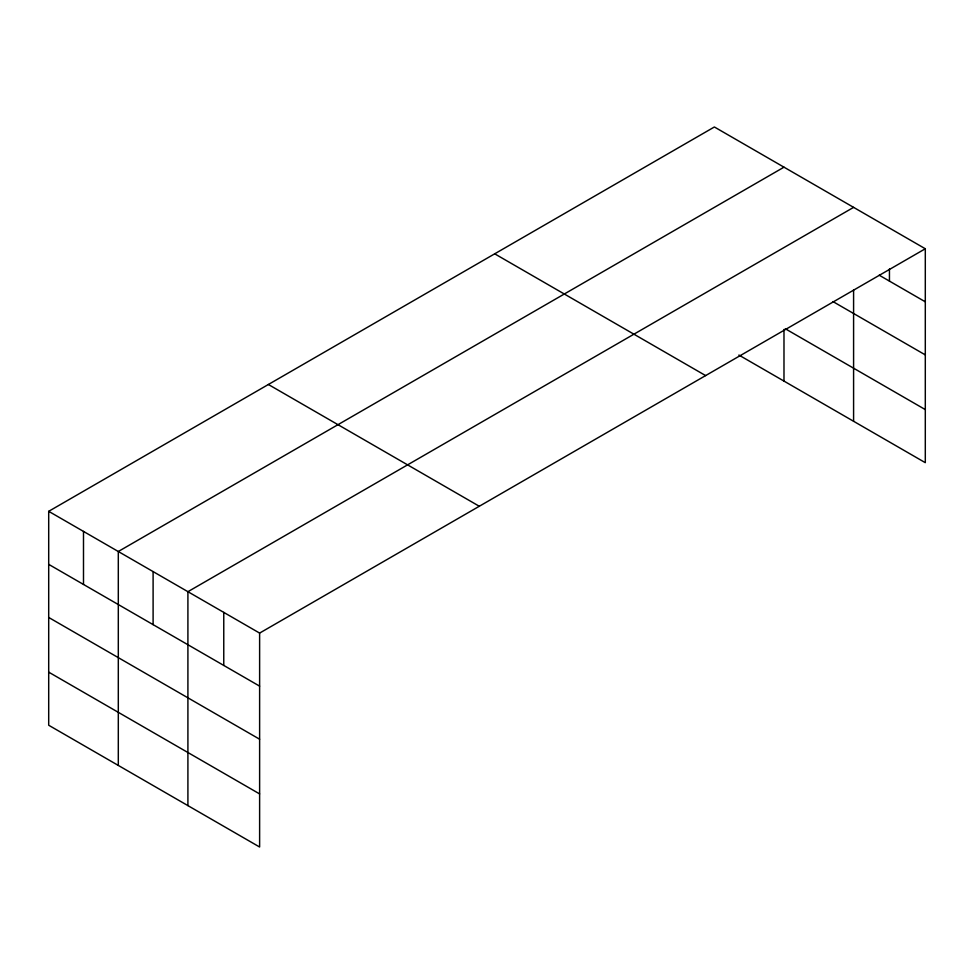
<?xml version="1.0" encoding="UTF-8"?>
<svg xmlns="http://www.w3.org/2000/svg" width="974" height="974" viewBox="0 0 974 974"><rect width="100%" height="100%" fill="white"/><g stroke="black" fill="none" stroke-linecap="round" stroke-linejoin="round"><path stroke-width="1.46" d="M925.3 248.76L259.62 633.088L259.62 847.015L48.7 725.24L48.7 511.326L714.38 126.985L925.3 248.76L925.3 462.674L738.876 355.047M783.985 167.175L118.304 551.503L118.304 765.418M853.589 207.365L187.909 591.693L187.909 805.608M879.205 275.192L925.3 301.806M832.965 301.587L925.3 354.889M785.275 328.749L925.3 409.591M494.707 253.824L705.626 375.587M268.374 384.487L479.293 506.261M48.7 511.326L259.62 633.088M48.7 564.36L259.62 686.134M48.7 617.455L259.62 739.217M48.7 672.145L259.62 793.92M889.445 268.982L889.445 281.096M853.589 289.899L853.589 421.279M783.985 329.48L783.985 381.09M223.764 612.39L223.764 665.437M153.101 571.592L153.101 624.638M83.496 531.414L83.496 584.449"/></g></svg>
